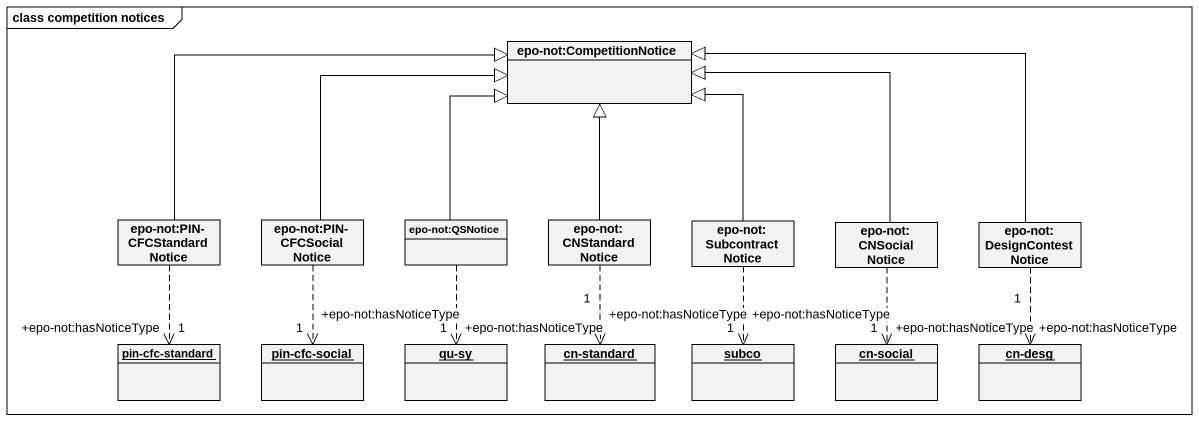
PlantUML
@startuml
mainframe class competition notices
hide circle
hide empty members
class "epo-not:CompetitionNotice" as epo_not_CompetitionNotice
class "epo-not:PIN-CFCStandardNotice" as epo_not_PIN
class "epo-not:PIN-CFCSocialNotice" as epo_not_PIN_CFCSocialNotice
class "epo-not:QSNotice" as epo_not_QSNotice
class "epo-not:CNStandardNotice" as epo_not_CNStandardNotice
class "epo-not:SubcontractNotice" as epo_not_SubcontractNotice
class "epo-not:CNSocialNotice" as epo_not_CNSocialNotice
class "epo-not:DesignContestNotice" as epo_not_DesignContestNotice
object "pin-cfc-standard" as pin_cfc_standard
object "pin-cfc-social" as pin_cfc_social
object "qu-sy" as qu_sy
object "cn-standard" as cn_standard
object subco
object "cn-social" as cn_social
object "cn-desg" as cn_desg
epo_not_PIN -right-|> epo_not_CompetitionNotice
epo_not_PIN ..> "+epo-not:hasNoticeType\n1" pin_cfc_standard
epo_not_PIN_CFCSocialNotice -right-|> epo_not_CompetitionNotice
epo_not_PIN_CFCSocialNotice ..> "+epo-not:hasNoticeType\n1" pin_cfc_social
epo_not_QSNotice -up-|> epo_not_CompetitionNotice
epo_not_QSNotice ..> "+epo-not:hasNoticeType\n1" qu_sy
epo_not_CNStandardNotice -up-|> epo_not_CompetitionNotice
epo_not_CNStandardNotice ..> "+epo-not:hasNoticeType\n1" cn_standard
epo_not_SubcontractNotice -up-|> epo_not_CompetitionNotice
epo_not_SubcontractNotice ..> "+epo-not:hasNoticeType\n1" subco
epo_not_CNSocialNotice -up-|> epo_not_CompetitionNotice
epo_not_CNSocialNotice ..> "+epo-not:hasNoticeType\n1" cn_social
epo_not_DesignContestNotice -left-|> epo_not_CompetitionNotice
epo_not_DesignContestNotice ..> "+epo-not:hasNoticeType\n1" cn_desg
@enduml
